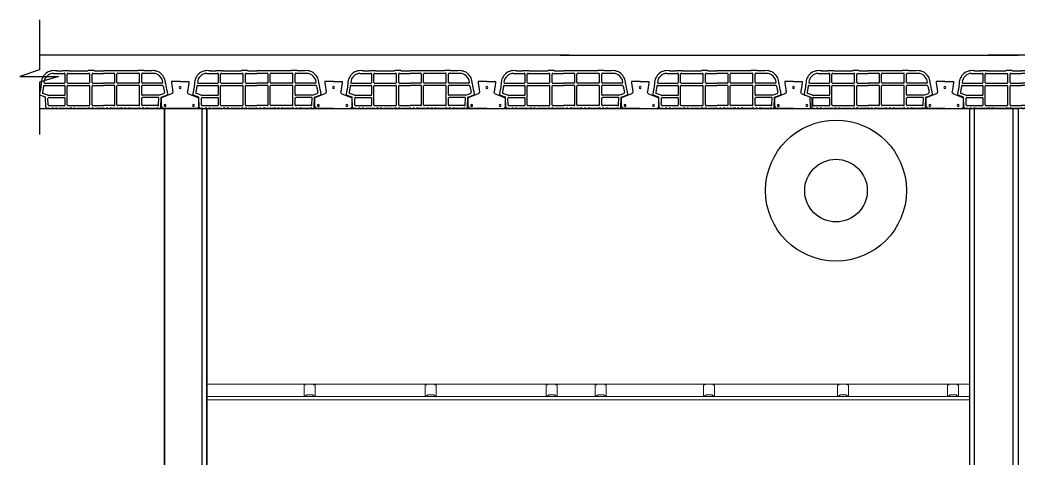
# Model space of a CAD drawing. Header units: metres. Extents: x 198 to 412, y -54 to 17.
# Drawn here: x 267.541 to 270.726, y -23.944 to -22.546 of the extents above; entities that cross this region are included whole.
import ezdxf

# ---------------------------------------------------------------- set-up
doc = ezdxf.new("R2010")
doc.units = ezdxf.units.M
doc.header["$LTSCALE"] = 10
for name, color, linetype in [('02', 2, 'Continuous'), ('1_MUROS', 6, 'Continuous'), ('A-MUROS', 6, 'Continuous'), ('A-Revoques', 1, 'Continuous'), ('Corte t', 2, 'Continuous'), ('Losa rap sapito', 251, 'Continuous'), ('piso', 1, 'Continuous'), ('Sanitarios', 2, 'Continuous'), ('TM-REVOQUE', 2, 'Continuous')]:
    doc.layers.add(name, color=color, linetype=linetype)
doc.layers.add('A-Cielorraso', color=1, linetype='Continuous', lineweight=5)

# ---------------------------------------------------------------- blocks, each defined once
blk = doc.blocks.new('VIGUETA NUEVA')
at = {"layer": '02'}
for p, q in [((852.3054, 1549.6661), (852.2767, 1549.6661)), ((852.2767, 1549.6661), (852.2767, 1549.6611)), ((852.2767, 1549.6611), (852.2809, 1549.6312)), ((852.3054, 1549.6661), (852.3342, 1549.6661)), ((852.3342, 1549.6611), (852.3299, 1549.6312)), ((852.3342, 1549.6661), (852.3342, 1549.6611)), ((852.2769, 1549.6243), (852.2429, 1549.6111)), ((852.3339, 1549.6243), (852.3679, 1549.6111)), ((852.2429, 1549.5811), (852.2429, 1549.6111)), ((852.3679, 1549.5811), (852.3679, 1549.6111)), ((852.2429, 1549.5811), (852.2479, 1549.5761)), ((852.3054, 1549.5761), (852.2479, 1549.5761)), ((852.3054, 1549.5761), (852.3629, 1549.5761)), ((852.3679, 1549.5811), (852.3629, 1549.5761))]:
    blk.add_line(p, q, dxfattribs=at)
for centre, start, end in [((852.2739, 1549.6307), 294.8533, 4.4381), ((852.3369, 1549.6307), 175.5619, 245.1467)]:
    blk.add_arc(centre, 0.00704, start, end, dxfattribs=at)
blk = doc.blocks.new('VIGUETA NUEVA1')
at = {"layer": 'piso'}
for centre in [(0, -0.02), (-0.0444, -0.0805), (0.0504, -0.0805)]:
    blk.add_circle(centre, 0.00324, dxfattribs=at)
at = {"layer": '1_MUROS'}
blk.add_blockref('VIGUETA NUEVA', (-852.3054, -1549.6661), dxfattribs=at)
blk = doc.blocks.new('Losa rap zapito')
at = {"layer": 'Losa rap sapito'}
for p, q in [((283.7711, -291.7719), (283.8051, -291.7719)), ((283.7813, -291.7641), (283.8003, -291.7641)), ((283.8012, -291.7632), (283.8205, -291.7632)), ((283.808, -291.8006), (283.808, -291.7747)), ((283.8147, -291.8006), (283.8147, -291.7747)), ((283.8176, -291.7719), (283.8844, -291.7719)), ((283.8215, -291.7641), (283.8806, -291.7641)), ((283.9008, -291.7632), (283.8815, -291.7632)), ((283.8873, -291.8006), (283.8873, -291.7747)), ((283.8941, -291.8006), (283.8941, -291.7747)), ((283.897, -291.7719), (283.9304, -291.7719)), ((283.9018, -291.7641), (283.9304, -291.7641)), ((283.959, -291.7641), (283.9304, -291.7641)), ((283.9638, -291.7719), (283.9304, -291.7719)), ((283.9599, -291.7632), (283.9792, -291.7632)), ((283.9667, -291.8006), (283.9667, -291.7747)), ((283.9734, -291.8006), (283.9734, -291.7747)), ((284.0431, -291.7719), (283.9763, -291.7719)), ((284.0393, -291.7641), (283.9802, -291.7641)), ((284.0595, -291.7632), (284.0402, -291.7632)), ((284.046, -291.8006), (284.046, -291.7747)), ((284.0527, -291.8006), (284.0527, -291.7747)), ((284.0896, -291.7719), (284.0556, -291.7719)), ((284.0795, -291.7641), (284.0605, -291.7641)), ((283.7282, -291.8243), (283.7262, -291.8386)), ((283.732, -291.8042), (283.7293, -291.8235)), ((283.7394, -291.8124), (283.7357, -291.8329)), ((283.7422, -291.8103), (283.8051, -291.8103)), ((283.7437, -291.8035), (283.8051, -291.8035)), ((283.7534, -291.8103), (283.8051, -291.8103)), ((283.808, -291.8391), (283.808, -291.8132)), ((283.8147, -291.8721), (283.8147, -291.8132)), ((283.8176, -291.8035), (283.8844, -291.8035)), ((283.8176, -291.8103), (283.8844, -291.8103)), ((283.8873, -291.8721), (283.8873, -291.8132)), ((283.8941, -291.8721), (283.8941, -291.8132)), ((283.897, -291.8035), (283.9304, -291.8035)), ((283.897, -291.8103), (283.9304, -291.8103)), ((283.9638, -291.8035), (283.9304, -291.8035)), ((283.9638, -291.8103), (283.9304, -291.8103)), ((283.9667, -291.8721), (283.9667, -291.8132)), ((283.9734, -291.8721), (283.9734, -291.8132)), ((284.0431, -291.8035), (283.9763, -291.8035)), ((284.0431, -291.8103), (283.9763, -291.8103)), ((284.046, -291.8721), (284.046, -291.8132)), ((284.0527, -291.8391), (284.0527, -291.8132)), ((284.117, -291.8035), (284.0556, -291.8035)), ((284.1186, -291.8103), (284.0556, -291.8103)), ((284.1073, -291.8103), (284.0556, -291.8103)), ((284.1214, -291.8124), (284.125, -291.8329)), ((284.1287, -291.8042), (284.1314, -291.8235)), ((284.1325, -291.8243), (284.1346, -291.8386)), ((283.7459, -291.8484), (283.728, -291.8417)), ((283.7534, -291.842), (283.7376, -291.836)), ((283.7466, -291.8799), (283.7459, -291.8484)), ((283.7534, -291.842), (283.8051, -291.842)), ((283.7542, -291.8721), (283.7536, -291.851)), ((283.7565, -291.8487), (283.8051, -291.8487)), ((283.808, -291.8721), (283.808, -291.8516)), ((284.0527, -291.8721), (284.0527, -291.8516)), ((284.1073, -291.842), (284.0556, -291.842)), ((284.1043, -291.8487), (284.0556, -291.8487)), ((284.1066, -291.8721), (284.1071, -291.851)), ((284.1073, -291.842), (284.1232, -291.836)), ((284.1141, -291.8799), (284.1149, -291.8484)), ((284.1149, -291.8484), (284.1327, -291.8417)), ((283.7541, -291.8836), (283.7504, -291.8836)), ((283.7541, -291.8836), (283.7516, -291.8836)), ((283.7541, -291.8836), (283.7516, -291.8836)), ((283.7541, -291.8836), (283.7541, -291.8827)), ((283.7541, -291.8827), (283.7598, -291.8827)), ((283.7571, -291.8749), (283.8051, -291.8749)), ((283.7598, -291.8836), (283.7598, -291.8827)), ((283.7598, -291.8836), (283.7656, -291.8836)), ((283.7714, -291.8827), (283.7656, -291.8827)), ((283.7656, -291.8836), (283.7656, -291.8827)), ((283.7714, -291.8836), (283.7714, -291.8827)), ((283.7714, -291.8836), (283.7772, -291.8836)), ((283.7772, -291.8836), (283.7772, -291.8827)), ((283.783, -291.8827), (283.7772, -291.8827)), ((283.783, -291.8836), (283.783, -291.8827)), ((283.783, -291.8836), (283.7887, -291.8836)), ((283.7887, -291.8836), (283.7887, -291.8827)), ((283.7887, -291.8827), (283.7945, -291.8827)), ((283.7945, -291.8836), (283.7945, -291.8827)), ((283.8003, -291.8836), (283.7945, -291.8836)), ((283.8003, -291.8827), (283.8061, -291.8827)), ((283.8003, -291.8836), (283.8003, -291.8827)), ((283.8061, -291.8836), (283.8061, -291.8827)), ((283.8119, -291.8836), (283.8061, -291.8836)), ((283.8119, -291.8827), (283.8176, -291.8827)), ((283.8119, -291.8836), (283.8119, -291.8827)), ((283.8119, -291.8827), (283.8176, -291.8827)), ((283.8176, -291.8749), (283.8844, -291.8749)), ((283.8176, -291.8836), (283.8176, -291.8827)), ((283.8176, -291.8836), (283.8234, -291.8836)), ((283.8292, -291.8827), (283.8234, -291.8827)), ((283.8234, -291.8836), (283.8234, -291.8827)), ((283.8292, -291.8836), (283.8292, -291.8827)), ((283.8292, -291.8836), (283.835, -291.8836)), ((283.835, -291.8836), (283.835, -291.8827)), ((283.8408, -291.8827), (283.835, -291.8827)), ((283.8408, -291.8836), (283.8408, -291.8827)), ((283.8408, -291.8836), (283.8465, -291.8836)), ((283.8465, -291.8836), (283.8465, -291.8827)), ((283.8465, -291.8827), (283.8523, -291.8827)), ((283.8523, -291.8836), (283.8523, -291.8827)), ((283.8581, -291.8836), (283.8523, -291.8836)), ((283.8581, -291.8827), (283.8639, -291.8827)), ((283.8581, -291.8836), (283.8581, -291.8827)), ((283.8639, -291.8836), (283.8639, -291.8827)), ((283.8697, -291.8836), (283.8639, -291.8836)), ((283.8697, -291.8827), (283.8755, -291.8827)), ((283.8697, -291.8836), (283.8697, -291.8827)), ((283.8697, -291.8827), (283.8755, -291.8827)), ((283.8755, -291.8836), (283.8755, -291.8827)), ((283.8755, -291.8836), (283.8812, -291.8836)), ((283.887, -291.8827), (283.8812, -291.8827)), ((283.8812, -291.8836), (283.8812, -291.8827)), ((283.887, -291.8836), (283.887, -291.8827)), ((283.887, -291.8836), (283.8928, -291.8836)), ((283.8928, -291.8836), (283.8928, -291.8827)), ((283.8986, -291.8827), (283.8928, -291.8827)), ((283.897, -291.8749), (283.9304, -291.8749)), ((283.8986, -291.8836), (283.8986, -291.8827)), ((283.8986, -291.8836), (283.9044, -291.8836)), ((283.9044, -291.8836), (283.9044, -291.8827)), ((283.9044, -291.8827), (283.9101, -291.8827)), ((283.9101, -291.8836), (283.9101, -291.8827)), ((283.9159, -291.8836), (283.9101, -291.8836)), ((283.9159, -291.8827), (283.9217, -291.8827)), ((283.9159, -291.8836), (283.9159, -291.8827)), ((283.9217, -291.8836), (283.9217, -291.8827)), ((283.9275, -291.8836), (283.9217, -291.8836)), ((283.9275, -291.8836), (283.9275, -291.8827)), ((283.9275, -291.8827), (283.9304, -291.8827)), ((283.9638, -291.8749), (283.9304, -291.8749)), ((283.9333, -291.8827), (283.9304, -291.8827)), ((283.9333, -291.8836), (283.9333, -291.8827)), ((283.9333, -291.8836), (283.939, -291.8836)), ((283.9448, -291.8827), (283.939, -291.8827)), ((283.939, -291.8836), (283.939, -291.8827)), ((283.9448, -291.8836), (283.9448, -291.8827)), ((283.9448, -291.8836), (283.9506, -291.8836)), ((283.9506, -291.8836), (283.9506, -291.8827)), ((283.9564, -291.8827), (283.9506, -291.8827)), ((283.9564, -291.8836), (283.9564, -291.8827)), ((283.9622, -291.8836), (283.9564, -291.8836)), ((283.9622, -291.8836), (283.9622, -291.8827)), ((283.9622, -291.8827), (283.9679, -291.8827)), ((283.9679, -291.8836), (283.9679, -291.8827)), ((283.9737, -291.8836), (283.9679, -291.8836)), ((283.9737, -291.8827), (283.9795, -291.8827)), ((283.9737, -291.8836), (283.9737, -291.8827)), ((284.0431, -291.8749), (283.9763, -291.8749)), ((283.9795, -291.8836), (283.9795, -291.8827)), ((283.9853, -291.8836), (283.9795, -291.8836)), ((283.9911, -291.8827), (283.9853, -291.8827)), ((283.9853, -291.8836), (283.9853, -291.8827)), ((283.9911, -291.8827), (283.9853, -291.8827)), ((283.9911, -291.8836), (283.9911, -291.8827)), ((283.9911, -291.8836), (283.9968, -291.8836)), ((284.0026, -291.8827), (283.9968, -291.8827)), ((283.9968, -291.8836), (283.9968, -291.8827)), ((284.0026, -291.8836), (284.0026, -291.8827)), ((284.0026, -291.8836), (284.0084, -291.8836)), ((284.0084, -291.8836), (284.0084, -291.8827)), ((284.0142, -291.8827), (284.0084, -291.8827)), ((284.0142, -291.8836), (284.0142, -291.8827)), ((284.02, -291.8836), (284.0142, -291.8836)), ((284.02, -291.8836), (284.02, -291.8827)), ((284.02, -291.8827), (284.0258, -291.8827)), ((284.0258, -291.8836), (284.0258, -291.8827)), ((284.0315, -291.8836), (284.0258, -291.8836)), ((284.0315, -291.8827), (284.0373, -291.8827)), ((284.0315, -291.8836), (284.0315, -291.8827)), ((284.0373, -291.8836), (284.0373, -291.8827)), ((284.0431, -291.8836), (284.0373, -291.8836)), ((284.0489, -291.8827), (284.0431, -291.8827)), ((284.0431, -291.8836), (284.0431, -291.8827)), ((284.0489, -291.8827), (284.0431, -291.8827)), ((284.0489, -291.8836), (284.0489, -291.8827)), ((284.0489, -291.8836), (284.0547, -291.8836)), ((284.0604, -291.8827), (284.0547, -291.8827)), ((284.0547, -291.8836), (284.0547, -291.8827)), ((284.1037, -291.8749), (284.0556, -291.8749)), ((284.0604, -291.8836), (284.0604, -291.8827)), ((284.0604, -291.8836), (284.0662, -291.8836)), ((284.0662, -291.8836), (284.0662, -291.8827)), ((284.072, -291.8827), (284.0662, -291.8827)), ((284.072, -291.8836), (284.072, -291.8827)), ((284.0778, -291.8836), (284.072, -291.8836)), ((284.0778, -291.8836), (284.0778, -291.8827)), ((284.0778, -291.8827), (284.0836, -291.8827)), ((284.0836, -291.8836), (284.0836, -291.8827)), ((284.0893, -291.8836), (284.0836, -291.8836)), ((284.0893, -291.8827), (284.0951, -291.8827)), ((284.0893, -291.8836), (284.0893, -291.8827)), ((284.0951, -291.8836), (284.0951, -291.8827)), ((284.1009, -291.8836), (284.0951, -291.8836)), ((284.1009, -291.8836), (284.1009, -291.8827)), ((284.1067, -291.8827), (284.1009, -291.8827)), ((284.1067, -291.8836), (284.1067, -291.8827)), ((284.1067, -291.8836), (284.1092, -291.8836)), ((284.1067, -291.8836), (284.1092, -291.8836)), ((284.1067, -291.8836), (284.1103, -291.8836))]:
    blk.add_line(p, q, dxfattribs=at)
for centre, radius, start, end in [((283.7724, -291.8035), 0.0404, 77.2971, 181.0135), ((283.7724, -291.8035), 0.0317, 92.259, 174.7894), ((283.8012, -291.7641), 0.000963, 90, 180), ((283.8051, -291.7747), 0.00289, 0, 90), ((283.8176, -291.7747), 0.00289, 90, 180), ((283.8205, -291.7641), 0.000963, 0, 90), ((283.8815, -291.7641), 0.000963, 90, 180), ((283.8844, -291.7747), 0.00289, 0, 90), ((283.897, -291.7747), 0.00289, 90, 180), ((283.9008, -291.7641), 0.000963, 0, 90), ((283.9599, -291.7641), 0.000963, 90, 180), ((283.9638, -291.7747), 0.00289, 0, 90), ((283.9763, -291.7747), 0.00289, 90, 180), ((283.9792, -291.7641), 0.000963, 0, 90), ((284.0402, -291.7641), 0.000963, 90, 180), ((284.0431, -291.7747), 0.00289, 0, 90), ((284.0556, -291.7747), 0.00289, 90, 180), ((284.0595, -291.7641), 0.000963, 0, 90), ((284.0883, -291.8035), 0.0404, 358.9865, 102.7029), ((284.0883, -291.8035), 0.0317, 5.2106, 87.741), ((283.7292, -291.8244), 0.000963, 81.8699, 171.8699), ((283.7422, -291.8132), 0.00289, 90, 165.2593), ((283.7437, -291.8006), 0.00289, 180.2316, 270), ((283.8051, -291.8006), 0.00289, 270, 0), ((283.8051, -291.8132), 0.00289, 0, 90), ((283.8176, -291.8006), 0.00289, 180, 270), ((283.8176, -291.8132), 0.00289, 90, 180), ((283.8844, -291.8006), 0.00289, 270, 0), ((283.8844, -291.8132), 0.00289, 0, 90), ((283.897, -291.8006), 0.00289, 180, 270), ((283.897, -291.8132), 0.00289, 90, 180), ((283.9638, -291.8006), 0.00289, 270, 0), ((283.9638, -291.8132), 0.00289, 0, 90), ((283.9763, -291.8006), 0.00289, 180, 270), ((283.9763, -291.8132), 0.00289, 90, 180), ((284.0431, -291.8006), 0.00289, 270, 0), ((284.0431, -291.8132), 0.00289, 0, 90), ((284.0556, -291.8006), 0.00289, 180, 270), ((284.0556, -291.8132), 0.00289, 90, 180), ((284.117, -291.8006), 0.00289, 270, 359.7684), ((284.1186, -291.8132), 0.00289, 14.7407, 90), ((284.1316, -291.8244), 0.000963, 8.1301, 98.1301), ((283.729, -291.839), 0.00289, 171.8699, 249.444), ((283.7386, -291.8333), 0.00289, 171.8699, 249.444), ((283.7565, -291.8516), 0.00289, 90, 168.5947), ((283.8051, -291.8391), 0.00289, 270, 0), ((283.8051, -291.8516), 0.00289, 0, 90), ((284.0556, -291.8391), 0.00289, 180, 270), ((284.0556, -291.8516), 0.00289, 90, 180), ((284.1043, -291.8516), 0.00289, 11.4053, 90), ((284.1222, -291.8333), 0.00289, 290.556, 8.1301), ((284.1317, -291.839), 0.00289, 290.556, 8.1301), ((283.7505, -291.8797), 0.0039, 182.4799, 268.1248), ((283.7571, -291.8721), 0.00289, 180, 271.41), ((283.8051, -291.8721), 0.00289, 270, 0), ((283.8176, -291.8721), 0.00289, 180, 270), ((283.8844, -291.8721), 0.00289, 270, 0), ((283.897, -291.8721), 0.00289, 180, 270), ((283.9638, -291.8721), 0.00289, 270, 0), ((283.9763, -291.8721), 0.00289, 180, 270), ((284.0431, -291.8721), 0.00289, 270, 0), ((284.0556, -291.8721), 0.00289, 180, 270), ((284.1037, -291.8721), 0.00289, 268.59, 0), ((284.1102, -291.8797), 0.0039, 271.8752, 357.5201)]:
    blk.add_arc(centre, radius, start, end, dxfattribs=at)

msp = doc.modelspace()

# ---------------------------------------------------------------- linework, layer by layer
at = {"color": 5}
for p, q in [((269.2948, -22.6577), (267.603, -22.6577)), ((269.2649, -22.6577), (269.2948, -22.6577)), ((269.2649, -22.6577), (270.7263, -22.6577)), ((272.5147, -22.6577), (270.6313, -22.6577)), ((267.6024, -22.8277), (269.2948, -22.8277)), ((269.2649, -22.8277), (270.7263, -22.8277)), ((273.7527, -22.8277), (270.6313, -22.8277))]:
    msp.add_line(p, q, dxfattribs=at)
at = {"layer": '02', "color": 3, "elevation": 0}
msp.add_lwpolyline([(267.603, -22.5456), (267.603, -22.7049), (267.5405, -22.7257), (267.6637, -22.7257), (267.6024, -22.7442), (267.6024, -22.9114)], dxfattribs=at)
at = {"layer": 'A-Cielorraso', "linetype": 'Continuous'}
for points in [[(270.5713, -23.7077), (269.7472, -23.7077), (269.7472, -23.7077), (268.1365, -23.7077)], [(268.4774, -23.7102), (268.4824, -23.7102), (268.4824, -23.7452), (268.4774, -23.7452), (268.4751, -23.7422), (268.4557, -23.7422), (268.4524, -23.7452), (268.4474, -23.7452), (268.4474, -23.7102), (268.4524, -23.7102)], [(268.8639, -23.7102), (268.8689, -23.7102), (268.8689, -23.7452), (268.8639, -23.7452), (268.8615, -23.7422), (268.8422, -23.7422), (268.8389, -23.7452), (268.8339, -23.7452), (268.8339, -23.7102), (268.8389, -23.7102)], [(269.2504, -23.7102), (269.2554, -23.7102), (269.2554, -23.7452), (269.2504, -23.7452), (269.248, -23.7422), (269.2287, -23.7422), (269.2254, -23.7452), (269.2204, -23.7452), (269.2204, -23.7102), (269.2254, -23.7102)], [(269.4069, -23.7102), (269.4119, -23.7102), (269.4119, -23.7452), (269.4069, -23.7452), (269.4046, -23.7422), (269.3853, -23.7422), (269.3819, -23.7452), (269.3769, -23.7452), (269.3769, -23.7102), (269.3819, -23.7102)], [(269.7525, -23.7102), (269.7575, -23.7102), (269.7575, -23.7452), (269.7525, -23.7452), (269.7502, -23.7422), (269.7308, -23.7422), (269.7275, -23.7452), (269.7225, -23.7452), (269.7225, -23.7102), (269.7275, -23.7102)], [(270.1799, -23.7102), (270.1849, -23.7102), (270.1849, -23.7452), (270.1799, -23.7452), (270.1776, -23.7422), (270.1582, -23.7422), (270.1549, -23.7452), (270.1499, -23.7452), (270.1499, -23.7102), (270.1549, -23.7102)], [(270.5314, -23.7102), (270.5364, -23.7102), (270.5364, -23.7452), (270.5314, -23.7452), (270.529, -23.7422), (270.5097, -23.7422), (270.5064, -23.7452), (270.5014, -23.7452), (270.5014, -23.7102), (270.5064, -23.7102)]]:
    msp.add_lwpolyline(points, dxfattribs=at)
at = {"layer": 'A-Cielorraso', "color": 2, "linetype": 'Continuous'}
for points in [[(270.5713, -23.7477), (269.7072, -23.7477), (269.7072, -23.7477), (268.1365, -23.7477)], [(270.5713, -23.7577), (269.6772, -23.7577), (269.6772, -23.7577), (268.1365, -23.7577)]]:
    msp.add_lwpolyline(points, dxfattribs=at)
at = {"layer": 'A-MUROS'}
for p, q in [((268.0012, -22.8277), (268.0012, -26.2277)), ((268.1215, -22.8277), (268.1215, -26.2277)), ((270.7113, -26.2277), (270.7113, -22.8277))]:
    msp.add_line(p, q, dxfattribs=at)
for points in [[(268.1218, -26.2277), (268.1218, -22.8277), (268.0015, -22.8277), (268.0015, -26.2277), (268.1218, -26.2277)], [(270.7113, -26.2277), (270.7113, -22.8277), (270.5866, -22.8277), (270.5866, -26.2277), (270.7066, -26.2277)]]:
    msp.add_lwpolyline(points, close=True, dxfattribs=at)
at = {"layer": 'A-Revoques'}
msp.add_line((268.1365, -22.8277), (268.1365, -26.2277), dxfattribs=at)
at = {"layer": 'Sanitarios', "color": 1}
for radius in [0.225, 0.1]:
    msp.add_circle((270.1453, -23.0903), radius, dxfattribs=at)
at = {"layer": 'TM-REVOQUE'}
for p, q in [((268.1365, -26.1577), (268.1365, -22.8277)), ((270.7263, -22.8277), (270.7263, -26.2277))]:
    msp.add_line(p, q, dxfattribs=at)
for points in [[(268.1365, -22.8277), (268.1365, -26.1877)], [(270.5713, -22.8277), (270.5713, -26.1877)]]:
    msp.add_lwpolyline(points, dxfattribs=at)

# ---------------------------------------------------------------- block references
at = {"layer": 'A-MUROS'}
for p in [(-16.1236, 269.0559), (-15.6341, 269.0559), (-15.1447, 269.0559), (-14.6553, 269.0559), (-14.1658, 269.0559), (-13.6826, 269.0559), (-13.1932, 269.0559)]:
    msp.add_blockref('Losa rap zapito', p, dxfattribs=at)
at = {"layer": 'Corte t', "xscale": -0.9559179682510148, "yscale": 0.9559179682510148, "zscale": 0.9559179682510148}
for p in [(268.0517, -22.7416), (268.5411, -22.7416), (269.0305, -22.7416), (269.52, -22.7416), (270.0094, -22.7416), (270.4926, -22.7416)]:
    msp.add_blockref('VIGUETA NUEVA1', p, dxfattribs=at)

doc.saveas('drawing.dxf')
